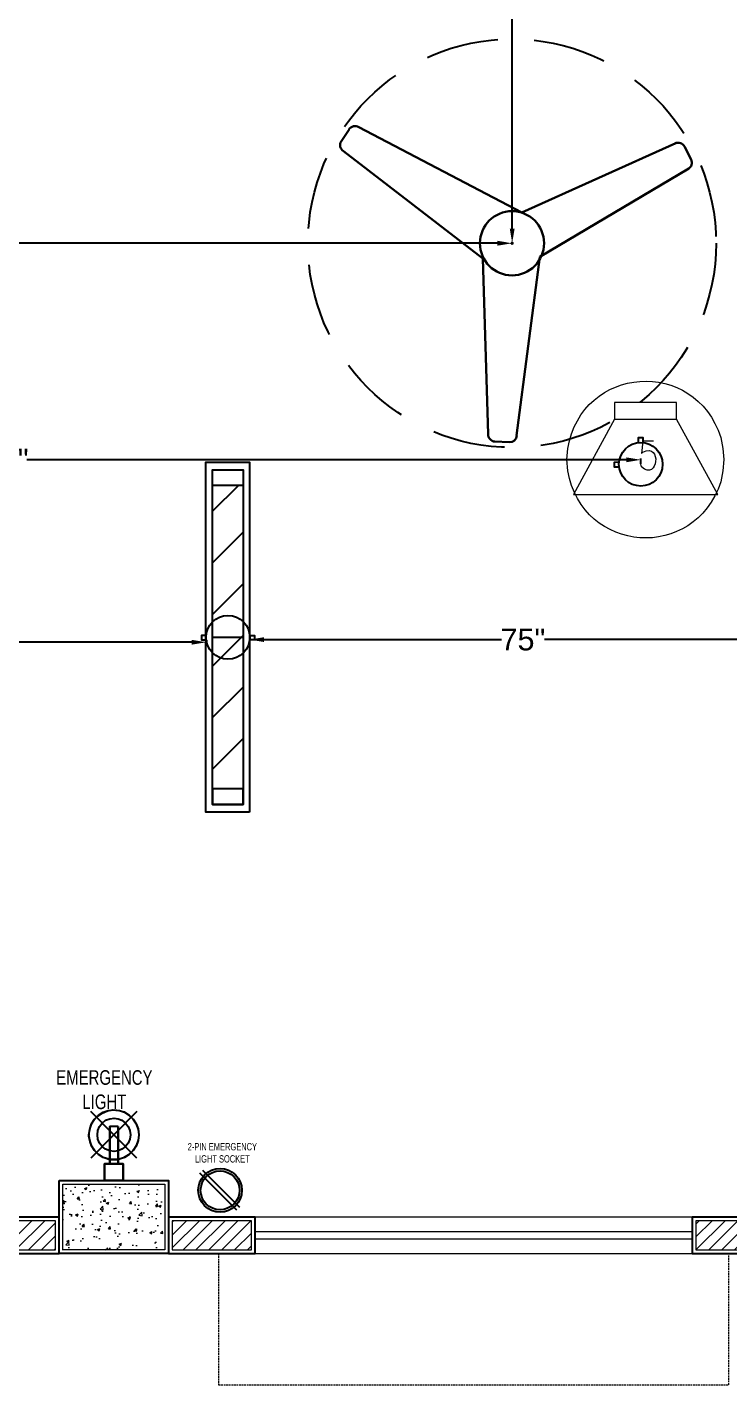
# Model space of a CAD drawing. Header units: inches. Extents: x 112 to 4169, y -2569 to 841.
# Drawn here: x 2096.9 to 2193.2, y -2459.3 to -2273.2 of the extents above; entities that cross this region are included whole.
import ezdxf

# ---------------------------------------------------------------- set-up
doc = ezdxf.new("R2010")
doc.units = ezdxf.units.IN
doc.header["$MEASUREMENT"] = 0
doc.linetypes.add('DASH', pattern=[0.35, 0.25, -0.1])
doc.linetypes.add('DASHED', pattern=[0.75, 0.5, -0.25])
doc.layers.get('Defpoints').update_dxf_attribs({"lineweight": 0})
for name, color, linetype, lineweight in [('COLUMN', 1, 'Continuous', 25), ('E-CF-Ceiling-Fan', 42, 'Continuous', 30), ('Glass', 5, 'Continuous', 9), ('HACTH', 8, 'Continuous', 9), ('Plaster Line', 254, 'Continuous', 15), ('Sunshed', 5, 'Continuous', 15), ('Text', 252, 'Continuous', 15), ('WINDOW', 140, 'Continuous', 9)]:
    doc.layers.add(name, color=color, linetype=linetype, lineweight=lineweight)
for name, color, linetype in [('Layer 1', 7, 'Continuous'), ('Sockets', 7, 'Continuous'), ('wall 05', 253, 'Continuous')]:
    doc.layers.add(name, color=color, linetype=linetype)
doc.styles.get("Standard").update_dxf_attribs({"font": 'arial.ttf'})
doc.styles.add('Swiss721', font='swisscl.ttf')
doc.dimstyles.get("Standard").update_dxf_attribs({"dimtxt": 3, "dimasz": 2, "dimexe": 0.18, "dimexo": 0.0625, "dimgap": 0.09, "dimtad": 0, "dimtih": 1, "dimtoh": 1, "dimdec": 0, "dimzin": 0, "dimdsep": 46, "dimtxsty": 'Standard', "dimcen": 0.09, "dimclrd": 5, "dimadec": 0, "dimazin": 0, "dimtfac": 1, "dimtdec": 0, "dimtofl": 0, "dimtmove": 0, "dimatfit": 3, "dimfxl": 1, "dimtolj": 1, "dimtzin": 0, "dimarcsym": 0})

# ---------------------------------------------------------------- blocks, each defined once
blk = doc.blocks.new('C10X15')
at = {"layer": 'HACTH'}
h = blk.add_hatch(dxfattribs=at)
h.set_pattern_fill('AR-CONC', color=256, scale=0.5, style=0)
h.set_pattern_definition([(50, (0, 0), (3.58630091, -0.31376067), [0.375, -4.125]), (355, (0, 0), (-0.69375667, 3.76096067), [0.3, -3.3]), (100.4514, (0.299, -0.026), (2.89254691, 3.44719771), [0.31870095, -3.50571056]), (46.1842, (0, 1), (5.33620524, -0.82759507), [0.5625, -6.1875]), (96.6356, (0.4447, 0.931), (4.67331353, 4.87058935), [0.47805144, -5.258565]), (351.1842, (0, 1), (4.67330973, 4.870593), [0.45, -4.95]), (21, (0.5, 0.75), (2.98453526, -2.01309445), [0.375, -4.125]), (326, (0.5, 0.75), (1.21657666, 3.62575023), [0.3, -3.3]), (71.4514, (0.7487, 0.5822), (4.20111314, 1.61265248), [0.31870095, -3.50571056]), (37.5, (0, 0), (0.060799277, 1.66446927), [0, -3.26, 0, -3.35, 0, -3.3125]), (7.5, (0, 0), (1.315347687, 1.97205856), [0, -1.91, 0, -3.185, 0, -1.2625]), (327.5, (-1.115, 0), (2.66911218, -0.112774359), [0, -1.25, 0, -3.9, 0, -5.175]), (317.5, (-1.615, 0), (2.915930847, 0.50052491), [0, -1.625, 0, -2.59, 0, -3.675])])
h.paths.add_polyline_path([(88231.5, -6817.5), (88231.5, -6808.5), (88217.5, -6808.5), (88217.5, -6817.5)])
at = {"layer": 'COLUMN'}
blk.add_lwpolyline([(88217, -6808), (88232, -6808), (88232, -6818), (88217, -6818)], close=True, dxfattribs=at)
at = {"layer": 'Plaster Line'}
blk.add_lwpolyline([(88217.5, -6808.5), (88231.5, -6808.5), (88231.5, -6817.5), (88217.5, -6817.5)], close=True, dxfattribs=at)
blk = doc.blocks.new('CF')
for p, q in [((-23.84, 14.22), (-22.76, 15.89)), ((1.35, 4.29), (-21.39, 16.19)), ((1.35, 4.29), (22.9, 13.97)), ((24.1, 13.48), (25.01, 11.71)), ((-4.07, -2.11), (-23.55, 12.84)), ((3.87, -1.9), (24.71, 10.43)), ((-4.07, -2.11), (-3.33, -26.62)), ((3.87, -1.9), (0.65, -26.82)), ((-0.39, -27.76), (-2.38, -27.66))]:
    blk.add_line(p, q)
for radius in [4.48, 0.0888]:
    blk.add_circle((0, 0), radius)
for centre, radius, start, end in [((-21.93, 15.35), 0.996, 57.1351, 147.1351), ((-23.01, 13.68), 0.996, 147.1351, 237.1351), ((23.21, 13.03), 0.996, 27.1351, 117.1351), ((24.09, 11.25), 1.03, 299.2548, 26.4357), ((-2.33, -26.67), 0.996, 177.1351, 267.1351), ((-0.34, -26.77), 0.996, 267.1351, 357.1351)]:
    blk.add_arc(centre, radius, start, end)
blk = doc.blocks.new('*D293')
at = {"color": 0, "lineweight": -2, "transparency": 16777216}
for p, q in [((2007.45, -2302.72), (2007.45, -2302.61)), ((2163.45, -2302.72), (2163.45, -2302.61))]:
    blk.add_line(p, q, dxfattribs=at)
at = {"color": 5, "lineweight": -2, "transparency": 16777216}
for p, q in [((2009.45, -2302.79), (2081.45, -2302.79)), ((2161.45, -2302.79), (2089.46, -2302.79))]:
    blk.add_line(p, q, dxfattribs=at)
at = {"color": 5, "transparency": 16777216}
for points in [[(2009.45, -2302.45), (2009.45, -2303.12), (2007.45, -2302.79)], [(2161.45, -2302.45), (2161.45, -2303.12), (2163.45, -2302.79)]]:
    blk.add_solid(points, dxfattribs=at)
at = {"layer": 'Defpoints', "color": 0, "transparency": 16777216}
for p in [(2007.45, -2302.79), (2163.45, -2302.79), (2163.45, -2302.79)]:
    blk.add_point(p, dxfattribs=at)
at = {"color": 0, "transparency": 16777216, "insert": (2085.45, -2302.79), "char_height": 3, "attachment_point": 5}
blk.add_mtext('\\A1;156"', dxfattribs=at)
blk = doc.blocks.new('*D294')
at = {"color": 0, "lineweight": -2, "transparency": 16777216}
for p, q in [((2163.41, -2194.79), (2163.29, -2194.79)), ((2163.43, -2302.77), (2163.65, -2302.77))]:
    blk.add_line(p, q, dxfattribs=at)
at = {"color": 5, "lineweight": -2, "transparency": 16777216}
for p, q in [((2163.47, -2196.79), (2163.47, -2247.16)), ((2163.47, -2300.77), (2163.47, -2250.4))]:
    blk.add_line(p, q, dxfattribs=at)
at = {"color": 5, "transparency": 16777216}
for points in [[(2163.14, -2196.79), (2163.81, -2196.79), (2163.47, -2194.79)], [(2163.14, -2300.77), (2163.81, -2300.77), (2163.47, -2302.77)]]:
    blk.add_solid(points, dxfattribs=at)
at = {"layer": 'Defpoints', "color": 0, "transparency": 16777216}
for p in [(2163.47, -2194.79), (2163.47, -2194.79), (2163.37, -2302.77)]:
    blk.add_point(p, dxfattribs=at)
at = {"color": 0, "transparency": 16777216, "insert": (2163.47, -2248.78), "char_height": 3, "attachment_point": 5}
blk.add_mtext('\\A1;108"', dxfattribs=at)
blk = doc.blocks.new('*D299')
at = {"color": 0, "lineweight": -2, "transparency": 16777216}
for p, q in [((2127.43, -2332.85), (2127.43, -2357.31)), ((2202.47, -2356.89), (2202.47, -2357.31))]:
    blk.add_line(p, q, dxfattribs=at)
at = {"color": 5, "lineweight": -2, "transparency": 16777216}
for p, q in [((2129.43, -2357.13), (2161.99, -2357.13)), ((2200.47, -2357.13), (2167.92, -2357.13))]:
    blk.add_line(p, q, dxfattribs=at)
at = {"color": 5, "transparency": 16777216}
for points in [[(2129.43, -2356.8), (2129.43, -2357.46), (2127.43, -2357.13)], [(2200.47, -2356.8), (2200.47, -2357.46), (2202.47, -2357.13)]]:
    blk.add_solid(points, dxfattribs=at)
at = {"layer": 'Defpoints', "color": 0, "transparency": 16777216}
for p in [(2127.43, -2332.79), (2127.43, -2357.13), (2202.47, -2356.82)]:
    blk.add_point(p, dxfattribs=at)
at = {"color": 0, "transparency": 16777216, "insert": (2164.95, -2357.13), "char_height": 3, "attachment_point": 5}
blk.add_mtext('\\A1;75"', dxfattribs=at)
blk = doc.blocks.new('*D300')
at = {"color": 0, "lineweight": -2, "transparency": 16777216}
for p, q in [((2049.43, -2332.85), (2049.43, -2357.67)), ((2121.51, -2357.22), (2121.51, -2357.67))]:
    blk.add_line(p, q, dxfattribs=at)
at = {"color": 5, "lineweight": -2, "transparency": 16777216}
for p, q in [((2051.43, -2357.49), (2082.5, -2357.49)), ((2119.51, -2357.49), (2088.44, -2357.49))]:
    blk.add_line(p, q, dxfattribs=at)
at = {"color": 5, "transparency": 16777216}
for points in [[(2051.43, -2357.16), (2051.43, -2357.82), (2049.43, -2357.49)], [(2119.51, -2357.16), (2119.51, -2357.82), (2121.51, -2357.49)]]:
    blk.add_solid(points, dxfattribs=at)
at = {"layer": 'Defpoints', "color": 0, "transparency": 16777216}
for p in [(2049.43, -2332.79), (2049.43, -2357.49), (2121.51, -2357.16)]:
    blk.add_point(p, dxfattribs=at)
at = {"color": 0, "transparency": 16777216, "insert": (2085.47, -2357.49), "char_height": 3, "attachment_point": 5}
blk.add_mtext('\\A1;72"', dxfattribs=at)
blk = doc.blocks.new('*D364')
at = {"color": 0, "lineweight": -2, "transparency": 16777216}
for p, q in [((2004.65, -2332.41), (2004.65, -2332.3)), ((2181.12, -2333.03), (2181.12, -2332.3))]:
    blk.add_line(p, q, dxfattribs=at)
at = {"color": 5, "lineweight": -2, "transparency": 16777216}
for p, q in [((2006.65, -2332.48), (2088.88, -2332.48)), ((2179.12, -2332.48), (2096.89, -2332.48))]:
    blk.add_line(p, q, dxfattribs=at)
at = {"color": 5, "transparency": 16777216}
for points in [[(2006.65, -2332.14), (2006.65, -2332.81), (2004.65, -2332.48)], [(2179.12, -2332.14), (2179.12, -2332.81), (2181.12, -2332.48)]]:
    blk.add_solid(points, dxfattribs=at)
at = {"layer": 'Defpoints', "color": 0, "transparency": 16777216}
for p in [(2004.65, -2332.48), (2004.65, -2332.48), (2181.12, -2333.09)]:
    blk.add_point(p, dxfattribs=at)
at = {"color": 0, "transparency": 16777216, "insert": (2092.88, -2332.48), "char_height": 3, "attachment_point": 5}
blk.add_mtext('\\A1;176"', dxfattribs=at)

msp = doc.modelspace()

# ---------------------------------------------------------------- hatches: boundary and pattern name
h = msp.add_hatch()
h.set_pattern_fill('ANSI31', color=256, scale=40)
h.set_pattern_definition([(45, (1896.521, -2459.324), (-3.53553, 3.53553), [])])
h.paths.add_polyline_path([(2126.57, -2335.98), (2122.37, -2335.98), (2122.37, -2377.59), (2126.57, -2377.59)])
at = {"layer": 'HACTH'}
h = msp.add_hatch(dxfattribs=at)
h.set_pattern_fill('ANSI31', color=256, scale=10, style=0)
h.set_pattern_definition([(45, (-121382.8874, -173770.7034), (-0.8838834765, 0.8838834765), [])])
h.paths.add_polyline_path([(2127.69, -2440.8), (2127.69, -2436.8), (2116.81, -2436.8), (2116.81, -2440.8)])
h.paths.add_polyline_path([(2056.81, -2436.8), (2034.81, -2436.8), (2034.81, -2440.8), (2100.81, -2440.8), (2100.81, -2436.8)])
h = msp.add_hatch(dxfattribs=at)
h.set_pattern_fill('ANSI31', color=256, scale=10, style=0)
h.set_pattern_definition([(45, (-117186.3648, -175126.3978), (-0.8838834765, 0.8838834765), [])])
h.paths.add_polyline_path([(2269.81, -2440.8), (2269.81, -2436.8), (2188.69, -2436.8), (2188.69, -2440.8)])

# ---------------------------------------------------------------- linework, layer by layer
msp.add_line((2122.37, -2356.79), (2126.57, -2356.79))
at = {"lineweight": 15}
for points in [[(2177.52, -2324.63), (2177.52, -2326.91), (2171.88, -2337.23), (2191.68, -2337.23)], [(2186.04, -2324.63), (2177.52, -2324.63)], [(2177.52, -2326.91), (2186.04, -2326.91), (2186.04, -2324.63)], [(2191.68, -2337.23), (2186.04, -2326.91)]]:
    msp.add_lwpolyline(points, dxfattribs=at)
for points in [[(2180.82, -2330.12), (2180.82, -2329.44), (2181.41, -2329.44), (2181.41, -2330.12)], [(2178.14, -2332.82), (2177.47, -2332.83), (2177.47, -2333.42), (2178.15, -2333.42)], [(2121.5, -2356.56), (2120.82, -2356.56), (2120.83, -2357.16), (2121.51, -2357.15)], [(2127.45, -2356.56), (2128.12, -2356.56), (2128.12, -2357.16), (2127.44, -2357.15)]]:
    msp.add_lwpolyline(points)
for points in [[(2127.43, -2380.79), (2121.43, -2380.79), (2121.43, -2332.79), (2127.43, -2332.79)], [(2126.57, -2379.73), (2122.37, -2379.73), (2122.37, -2333.84), (2126.57, -2333.84)], [(2122.37, -2333.84), (2126.57, -2333.84), (2126.57, -2335.98), (2122.37, -2335.98)], [(2122.37, -2379.73), (2126.57, -2379.73), (2126.57, -2377.59), (2122.37, -2377.59)]]:
    msp.add_lwpolyline(points, close=True)
at = {"linetype": 'DASHED', "ltscale": 20}
msp.add_circle((2163.45, -2302.79), 28, dxfattribs=at)
for centre in [(2181.12, -2333.09), (2124.47, -2356.82)]:
    msp.add_circle(centre, 2.99)
at = {"lineweight": 15}
for points, knots in [([(2192.52, -2332.43), (2192.52, -2332.43), (2192.4, -2330.93), (2192.4, -2330.93), (2192.4, -2330.93), (2192.1, -2329.43), (2192.1, -2329.43), (2188.56, -2318.38), (2173.05, -2319.45), (2171.1, -2330.93), (2171.1, -2330.93), (2170.98, -2332.43), (2170.98, -2332.43), (2170.98, -2332.43), (2171.1, -2333.99), (2171.1, -2333.99), (2173.14, -2345.46), (2188.49, -2346.49), (2192.1, -2335.49), (2192.1, -2335.49), (2192.4, -2333.99), (2192.4, -2333.99), (2192.4, -2333.99), (2192.52, -2332.43), (2192.52, -2332.43)], [0, 0, 0, 0, 1, 1, 1, 2, 2, 2, 3, 3, 3, 4, 4, 4, 5, 5, 5, 6, 6, 6, 7, 7, 7, 8, 8, 8, 8]), ([(2182.86, -2329.91), (2182.86, -2329.91), (2181.42, -2329.91), (2181.42, -2329.91), (2181.42, -2329.91), (2181.24, -2331.59), (2181.24, -2331.59), (2181.24, -2331.59), (2181.42, -2331.41), (2181.42, -2331.41), (2184.07, -2330.13), (2183.46, -2335.43), (2181.24, -2333.45), (2181.24, -2333.45), (2181.12, -2333.09), (2181.12, -2333.09)], [0, 0, 0, 0, 1, 1, 1, 2, 2, 2, 3, 3, 3, 4, 4, 4, 5, 5, 5, 5])]:
    msp.add_open_spline(points, degree=3, knots=knots, dxfattribs=at)
at = {"layer": 'Glass', "ltscale": 10}
msp.add_lwpolyline([(2188.19, -2439.3), (2188.19, -2438.3), (2128.19, -2438.3), (2128.19, -2439.3)], close=True, dxfattribs=at)
at = {"layer": 'Layer 1', "color": 1}
for points in [[(2105.4, -2425.27), (2105.45, -2424.47), (2105.65, -2423.73), (2106.05, -2423.03), (2106.55, -2422.48), (2107.2, -2422.03), (2107.94, -2421.73), (2108.69, -2421.58), (2109.49, -2421.68), (2110.23, -2421.88), (2110.88, -2422.33), (2111.43, -2422.83), (2111.88, -2423.53), (2112.13, -2424.22), (2112.23, -2425.02)], [(2105.4, -2425.02), (2105.5, -2424.27), (2105.75, -2423.53), (2106.15, -2422.88), (2106.7, -2422.33), (2107.34, -2421.93), (2108.04, -2421.68), (2108.84, -2421.58), (2109.59, -2421.68), (2110.28, -2421.93), (2110.93, -2422.33), (2111.48, -2422.88), (2111.88, -2423.53), (2112.13, -2424.27), (2112.23, -2425.02), (2112.13, -2425.77), (2111.88, -2426.52), (2111.48, -2427.16), (2110.93, -2427.71), (2110.28, -2428.11), (2109.59, -2428.36), (2108.84, -2428.41), (2108.04, -2428.36), (2107.34, -2428.11), (2106.7, -2427.71), (2106.15, -2427.16), (2105.75, -2426.52), (2105.5, -2425.77), (2105.4, -2425.02)], [(2111.98, -2428.21), (2105.65, -2421.83)], [(2111.98, -2421.83), (2105.65, -2428.21)], [(2106.55, -2425.02), (2106.6, -2424.42), (2106.85, -2423.88), (2107.2, -2423.43), (2107.69, -2423.03), (2108.24, -2422.83), (2108.84, -2422.73), (2109.39, -2422.83), (2109.93, -2423.03), (2110.43, -2423.43), (2110.78, -2423.88), (2111.03, -2424.42), (2111.08, -2425.02), (2111.03, -2425.62), (2110.78, -2426.17), (2110.43, -2426.62), (2109.93, -2427.01), (2109.39, -2427.21), (2108.84, -2427.31), (2108.24, -2427.21), (2107.69, -2427.01), (2107.2, -2426.62), (2106.85, -2426.17), (2106.6, -2425.62), (2106.55, -2425.02)], [(2107.99, -2428.31), (2107.34, -2428.11), (2106.7, -2427.71), (2106.2, -2427.21), (2105.8, -2426.62), (2105.55, -2425.97), (2105.4, -2425.27)], [(2108.24, -2429.01), (2109.39, -2429.01), (2109.39, -2423.88)], [(2108.24, -2429.01), (2108.24, -2423.88), (2108.24, -2428.66), (2108.24, -2429.01), (2109.39, -2429.01)], [(2109.39, -2423.88), (2108.24, -2423.88)], [(2109.39, -2423.88), (2108.24, -2423.88)], [(2109.39, -2423.88), (2109.39, -2429.01)], [(2112.23, -2425.02), (2112.13, -2425.82), (2111.88, -2426.57), (2111.43, -2427.21), (2110.83, -2427.76), (2110.13, -2428.16), (2109.39, -2428.41)], [(2110.08, -2431.3), (2110.08, -2429.01), (2107.54, -2429.01), (2107.54, -2431.3)], [(2107.54, -2431.3), (2107.54, -2429.01)], [(2107.54, -2429.01), (2110.08, -2429.01)], [(2107.99, -2428.31), (2108.24, -2428.41), (2109.39, -2428.41)], [(2110.08, -2429.01), (2110.08, -2431.3)], [(2110.08, -2431.3), (2107.54, -2431.3)]]:
    msp.add_lwpolyline(points, dxfattribs=at)
at = {"layer": 'Plaster Line'}
msp.add_lwpolyline([(2056.81, -2436.8), (2034.81, -2436.8), (2034.81, -2440.8), (2100.81, -2440.8), (2100.81, -2436.8), (2056.81, -2436.8)], dxfattribs=at)
for points in [[(2127.69, -2436.8), (2116.81, -2436.8), (2116.81, -2440.8), (2127.69, -2440.8)], [(2269.81, -2436.8), (2188.69, -2436.8), (2188.69, -2440.8), (2269.81, -2440.8)]]:
    msp.add_lwpolyline(points, close=True, dxfattribs=at)
at = {"layer": 'Sockets', "color": 1}
for p, q in [((2125.7, -2435.37), (2120.6, -2430.27)), ((2126.11, -2435), (2121.01, -2429.9))]:
    msp.add_line(p, q, dxfattribs=at)
for radius in [2.99, 2.67]:
    msp.add_circle((2123.39, -2432.63), radius, dxfattribs=at)
at = {"layer": 'Sunshed', "linetype": 'DASH'}
msp.add_lwpolyline([(2123.19, -2441.3), (2123.19, -2459.3), (2193.19, -2459.3), (2193.19, -2441.3)], dxfattribs=at)
at = {"layer": 'wall 05'}
msp.add_lwpolyline([(2056.3, -2436.3), (2034.31, -2436.3), (2034.31, -2441.3), (2101.31, -2441.3), (2101.31, -2436.3), (2056.3, -2436.3)], dxfattribs=at)
for points in [[(2128.19, -2436.3), (2116.31, -2436.3), (2116.31, -2441.3), (2128.19, -2441.3)], [(2270.31, -2436.3), (2188.19, -2436.3), (2188.19, -2441.3), (2270.31, -2441.3)]]:
    msp.add_lwpolyline(points, close=True, dxfattribs=at)
at = {"layer": 'WINDOW', "ltscale": 10}
msp.add_lwpolyline([(2188.19, -2441.3), (2188.19, -2436.3), (2128.19, -2436.3), (2128.19, -2441.3)], close=True, dxfattribs=at)

# ---------------------------------------------------------------- block references
at = {"layer": 'E-CF-Ceiling-Fan', "lineweight": 0, "xscale": 0.9826591356573481, "yscale": 0.9826591356573481, "zscale": 0.9826591356486393}
msp.add_blockref('CF', (2163.45, -2302.79), dxfattribs=at)
at = {"layer": 'HACTH'}
msp.add_blockref('C10X15', (-86115.69, 4376.7), dxfattribs=at)

# ---------------------------------------------------------------- texts
at = {"layer": 'Text', "color": 4, "attachment_point": 2, "style": 'Swiss721'}
for s, insert, char_height, width in [('EMERGENCY LIGHT ', (2107.51, -2416.16), 2, 15.6576), ('2-PIN EMERGENCY LIGHT SOCKET', (2123.7, -2426.15), 1, 12.2818)]:
    msp.add_mtext(s, dxfattribs=dict(at, insert=insert, char_height=char_height, width=width))

# ---------------------------------------------------------------- dimensions: what is measured, and where the dimension line sits
dim = msp.add_linear_dim(base=(2163.47, -2194.79), p1=(2163.37, -2302.77), p2=(2163.47, -2194.79), angle=90, dimstyle='Standard', override={"dimpost": '"'})
dim.commit()
dim.dimension.update_dxf_attribs({"geometry": '*D294', "text_midpoint": (2163.47, -2248.78)})
for base, p1, p2, picture, middle in [((2163.45, -2302.79), (2007.45, -2302.79), (2163.45, -2302.79), '*D293', (2085.45, -2302.79)), ((2004.65, -2332.48), (2181.12, -2333.09), (2004.65, -2332.48), '*D364', (2092.88, -2332.48)), ((2049.43, -2357.49), (2121.51, -2357.16), (2049.43, -2332.79), '*D300', (2085.47, -2357.49)), ((2127.43, -2357.13), (2202.47, -2356.82), (2127.43, -2332.79), '*D299', (2164.95, -2357.13))]:
    dim = msp.add_linear_dim(base=base, p1=p1, p2=p2, dimstyle='Standard', override={"dimpost": '"'})
    dim.commit()
    dim.dimension.update_dxf_attribs({"geometry": picture, "text_midpoint": middle})

doc.saveas('drawing.dxf')
